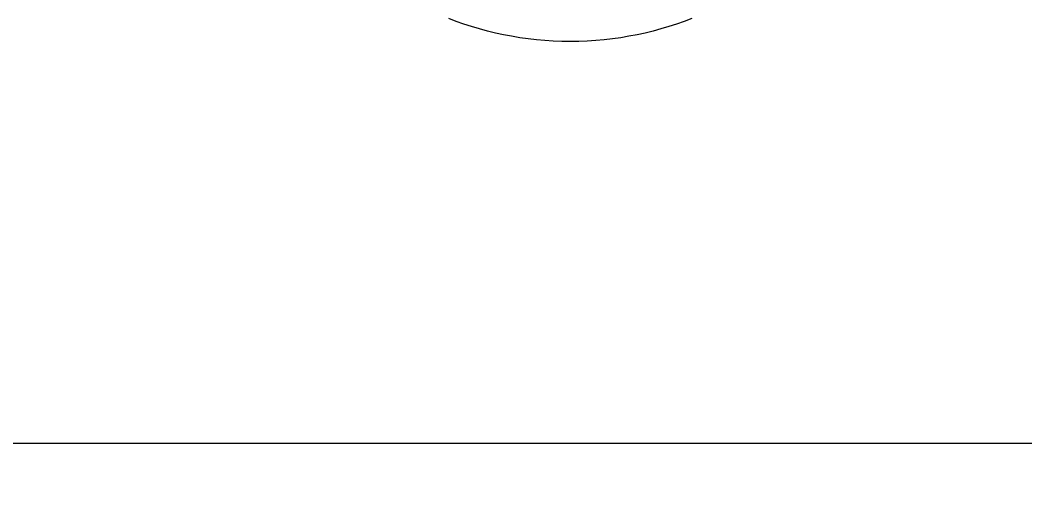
# Model space of a CAD drawing. Header units: inches. Extents: x -10 to 196, y -2 to 124.
# Drawn here: x 21.917 to 25.136, y 108.128 to 109.637 of the extents above; entities that cross this region are included whole.
import ezdxf

# ---------------------------------------------------------------- set-up
doc = ezdxf.new("R2010")
doc.units = ezdxf.units.IN
doc.layers.add('ZANO_R', color=7, linetype='Continuous', lineweight=0)
doc.layers.add('ZANO_W', color=1, linetype='Continuous', lineweight=0)
doc.styles.get("Standard").update_dxf_attribs({"font": 'arial.ttf'})
doc.dimstyles.new('amerykanie', dxfattribs={"dimtxt": 50, "dimasz": 50, "dimexe": 0.5, "dimexo": 0.5, "dimgap": 1, "dimtad": 1, "dimdec": 0, "dimzin": 0, "dimlunit": 5, "dimtxsty": 'Standard', "dimcen": 0.09, "dimclrd": 1, "dimclre": 1, "dimclrt": 1, "dimazin": 0, "dimtfac": 1, "dimtdec": 0, "dimtmove": 0, "dimatfit": 3, "dimfxl": 1, "dimtzin": 0, "dimarcsym": 1})

# ---------------------------------------------------------------- blocks, each defined once
blk = doc.blocks.new('*D387')
at = {"layer": 'ZANO_W', "color": 1, "lineweight": -2}
blk.add_arc((159.9897, 95.288), 5.9376, 93.97094, 170.33898, dxfattribs=at)
at = {"layer": 'ZANO_W', "color": 1}
for points in [[(159.576, 101.0448), (159.581, 101.3781), (160.5784, 101.1964)], [(153.9702, 96.2985), (154.3023, 96.2704), (154.052, 95.288)]]:
    blk.add_solid(points, dxfattribs=at)
at = {"layer": 'ZANO_W', "color": 1, "insert": (155.1052, 100.6833), "char_height": 1.625, "attachment_point": 5, "rotation": 42.155}
blk.add_mtext("95%%d41'", dxfattribs=at)

msp = doc.modelspace()

# ---------------------------------------------------------------- linework, layer by layer
at = {"layer": 'ZANO_R'}
for p, q in [((23.3145, 109.63237), (23.29023, 109.64158)), ((23.33904, 109.62373), (23.3145, 109.63237)), ((23.36386, 109.61568), (23.33904, 109.62373)), ((24.02021, 109.62373), (23.99539, 109.61568)), ((24.04476, 109.63237), (24.02021, 109.62373)), ((24.06903, 109.64158), (24.04476, 109.63237)), ((23.38894, 109.60823), (23.36386, 109.61568)), ((23.41427, 109.60138), (23.38894, 109.60823)), ((23.43985, 109.59514), (23.41427, 109.60138)), ((23.46566, 109.58953), (23.43985, 109.59514)), ((23.4917, 109.58454), (23.46566, 109.58953)), ((23.8936, 109.58953), (23.86756, 109.58454)), ((23.91941, 109.59514), (23.8936, 109.58953)), ((23.94498, 109.60138), (23.91941, 109.59514)), ((23.97032, 109.60823), (23.94498, 109.60138)), ((23.99539, 109.61568), (23.97032, 109.60823)), ((23.51795, 109.58019), (23.4917, 109.58454)), ((23.54442, 109.57649), (23.51795, 109.58019)), ((23.57109, 109.57344), (23.54442, 109.57649)), ((23.59796, 109.57106), (23.57109, 109.57344)), ((23.62501, 109.56934), (23.59796, 109.57106)), ((23.65223, 109.56831), (23.62501, 109.56934)), ((23.67963, 109.56796), (23.65223, 109.56831)), ((23.70702, 109.56831), (23.67963, 109.56796)), ((23.73425, 109.56934), (23.70702, 109.56831)), ((23.7613, 109.57106), (23.73425, 109.56934)), ((23.78816, 109.57344), (23.7613, 109.57106)), ((23.81483, 109.57649), (23.78816, 109.57344)), ((23.8413, 109.58019), (23.81483, 109.57649)), ((23.86756, 109.58454), (23.8413, 109.58019)), ((14.2696, 108.28074), (103.51321, 108.28074))]:
    msp.add_line(p, q, dxfattribs=at)

# ---------------------------------------------------------------- dimensions: what is measured, and where the dimension line sits
at = {"layer": 'ZANO_W'}
dim = msp.add_angular_dim_2l(base=(157.36756, 100.61533), line1=((2.04347, 95.28803), (194.03215, 95.28803)), line2=((159.99227, 95.31398), (161.71743, 112.62819)), dimstyle='amerykanie', override={"dimtxt": 1.625, "dimasz": 1, "dimgap": 0.5, "dimdec": 4, "dimaunit": 1, "dimadec": 1, "dimtdec": 4, "dimtmove": 1, "dimfrac": 2}, dxfattribs=at)
dim.commit()
dim.dimension.update_dxf_attribs({"geometry": '*D387', "text_midpoint": (155.10523, 100.68335)})

doc.saveas('drawing.dxf')
